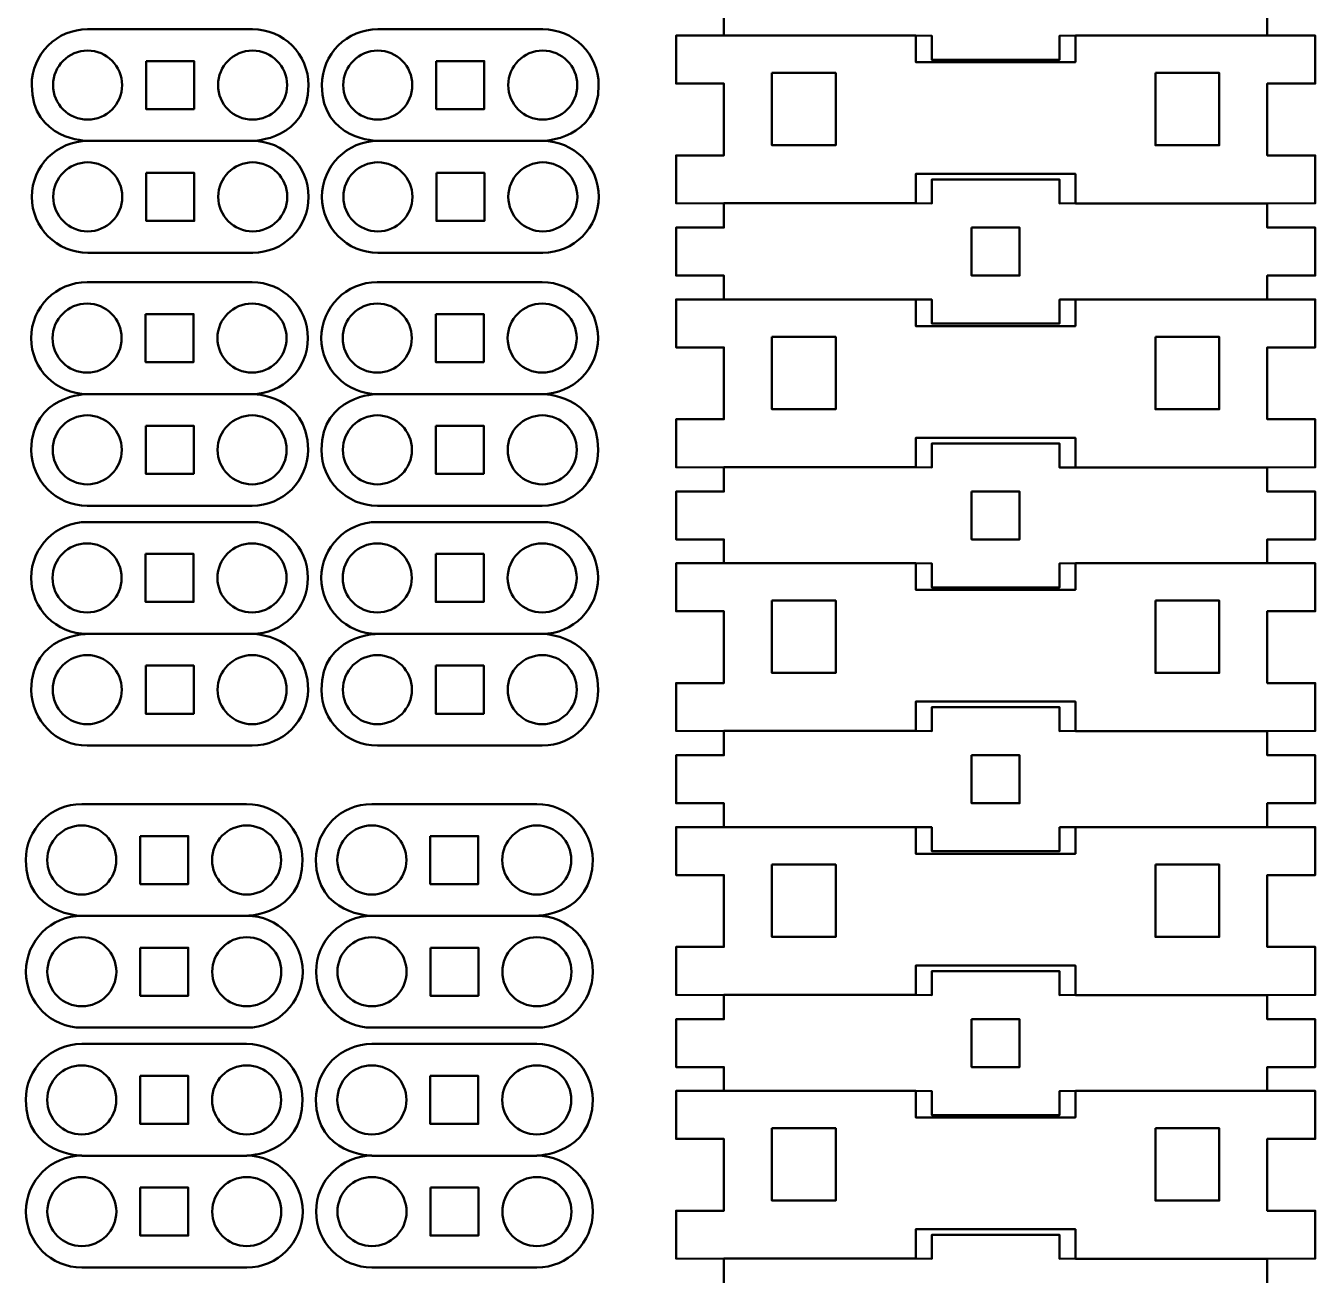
# Model space of a CAD drawing. Header units: inches. Extents: x -370 to 849, y -422 to 797.
# Drawn here: x -286.4 to -205.7, y -333.3 to -255.1 of the extents above; entities that cross this region are included whole.
import ezdxf

# ---------------------------------------------------------------- set-up
doc = ezdxf.new("R2010")
doc.units = ezdxf.units.IN
doc.header["$MEASUREMENT"] = 0
doc.layers.add('Layer 1', color=7, linetype='Continuous')

msp = doc.modelspace()

# ---------------------------------------------------------------- linework, layer by layer
at = {"layer": 'Layer 1', "color": 7, "lineweight": 50, "true_color": 0xffffff}
for points in [[(-242.687, -333.796), (-242.685, -332.297), (-245.687, -332.278), (-245.687, -329.278), (-242.687, -329.278), (-242.687, -324.783), (-245.687, -324.783), (-245.687, -321.783), (-242.687, -321.783), (-242.687, -320.297), (-245.687, -320.297), (-245.687, -317.297), (-242.687, -317.297), (-242.685, -315.798), (-245.687, -315.775), (-245.687, -312.776), (-242.687, -312.776), (-242.687, -308.28), (-245.687, -308.28), (-245.687, -305.28), (-242.687, -305.28), (-242.687, -303.781), (-245.687, -303.781), (-245.687, -300.781), (-242.687, -300.781), (-242.685, -299.282), (-245.687, -299.263), (-245.687, -296.263), (-242.687, -296.263), (-242.687, -291.768), (-245.687, -291.768), (-245.687, -288.768), (-242.687, -288.768), (-242.687, -287.282), (-245.687, -287.282), (-245.687, -284.281), (-242.687, -284.281), (-242.685, -282.782), (-245.687, -282.76), (-245.687, -279.76), (-242.687, -279.76), (-242.687, -275.265), (-245.687, -275.265), (-245.687, -272.265), (-242.687, -272.265), (-242.687, -270.766), (-245.687, -270.766), (-245.687, -267.766), (-242.687, -267.766), (-242.685, -266.267), (-245.687, -266.248), (-245.687, -263.248), (-242.687, -263.248), (-242.687, -258.753), (-245.687, -258.753), (-245.687, -255.753), (-242.687, -255.753), (-242.687, -254.267)], [(-208.688, -254.267), (-208.688, -255.753), (-205.687, -255.753), (-205.687, -258.753), (-208.688, -258.753), (-208.688, -263.248), (-205.687, -263.248), (-205.687, -266.248), (-208.688, -266.267), (-208.688, -267.766), (-205.687, -267.766), (-205.687, -270.766), (-208.688, -270.766), (-208.688, -272.265)], [(-230.687, -255.753), (-242.687, -255.753)], [(-220.688, -255.753), (-220.688, -257.413), (-230.687, -257.413), (-230.687, -255.753), (-229.687, -255.768), (-229.687, -257.267), (-221.687, -257.267), (-221.687, -255.768), (-220.688, -255.753)], [(-220.688, -255.753), (-208.688, -255.753)], [(-278.847, -257.352), (-275.842, -257.352), (-275.842, -260.356), (-278.847, -260.356), (-278.847, -257.352)], [(-260.69, -257.352), (-257.686, -257.352), (-257.686, -260.356), (-260.69, -260.356), (-260.69, -257.352)], [(-239.687, -258.093), (-235.688, -258.093), (-235.688, -262.617), (-239.687, -262.617), (-239.687, -258.093)], [(-215.687, -258.093), (-211.688, -258.093), (-211.688, -262.617), (-215.687, -262.617), (-215.687, -258.093)], [(-282.497, -262.343), (-272.176, -262.343)], [(-264.341, -262.343), (-254.02, -262.343)], [(-278.838, -264.341), (-275.834, -264.341), (-275.834, -267.347), (-278.838, -267.347), (-278.838, -264.341)], [(-260.682, -264.341), (-257.678, -264.341), (-257.678, -267.347), (-260.682, -267.347), (-260.682, -264.341)], [(-230.687, -266.248), (-230.687, -264.413), (-220.688, -264.413), (-220.688, -266.248), (-221.687, -266.267), (-221.687, -264.767), (-229.687, -264.767), (-229.687, -266.267), (-230.687, -266.248)], [(-230.687, -266.248), (-242.685, -266.248)], [(-208.688, -266.267), (-220.688, -266.267)], [(-227.191, -267.766), (-224.191, -267.766), (-224.191, -270.766), (-227.191, -270.766), (-227.191, -267.766)], [(-230.687, -272.265), (-242.687, -272.265)], [(-230.687, -272.265), (-230.687, -273.925), (-220.688, -273.925), (-220.688, -272.265), (-221.687, -272.267), (-221.687, -273.767), (-229.687, -273.767), (-229.687, -272.267), (-230.687, -272.265)], [(-208.688, -272.265), (-220.688, -272.265)], [(-208.688, -272.265), (-205.687, -272.265), (-205.687, -275.265), (-208.688, -275.265), (-208.688, -279.76), (-205.687, -279.76), (-205.687, -282.76), (-208.688, -282.782), (-208.688, -284.281), (-205.687, -284.281), (-205.687, -287.282), (-208.688, -287.282), (-208.688, -288.768), (-205.687, -288.768), (-205.687, -291.768), (-208.688, -291.768), (-208.688, -296.263), (-205.687, -296.263), (-205.687, -299.263), (-208.688, -299.282), (-208.688, -300.781), (-205.687, -300.781), (-205.687, -303.781), (-208.688, -303.781), (-208.688, -305.28), (-205.687, -305.28), (-205.687, -308.28), (-208.688, -308.28), (-208.688, -312.776), (-205.687, -312.776), (-205.687, -315.775), (-208.688, -315.798), (-208.688, -317.297), (-205.687, -317.297), (-205.687, -320.297), (-208.688, -320.297), (-208.688, -321.783), (-205.687, -321.783), (-205.687, -324.783), (-208.688, -324.783), (-208.688, -329.278), (-205.687, -329.278), (-205.687, -332.278), (-208.688, -332.297), (-208.688, -333.796)], [(-278.882, -273.176), (-275.879, -273.176), (-275.879, -276.181), (-278.882, -276.181), (-278.882, -273.176)], [(-260.725, -273.176), (-257.722, -273.176), (-257.722, -276.181), (-260.725, -276.181), (-260.725, -273.176)], [(-239.687, -274.606), (-235.688, -274.606), (-235.688, -279.13), (-239.687, -279.13), (-239.687, -274.606)], [(-215.687, -274.606), (-211.688, -274.606), (-211.688, -279.13), (-215.687, -279.13), (-215.687, -274.606)], [(-272.219, -278.179), (-282.54, -278.179)], [(-254.063, -278.179), (-264.383, -278.179)], [(-278.874, -280.169), (-275.87, -280.169), (-275.87, -283.173), (-278.874, -283.173), (-278.874, -280.169)], [(-260.717, -280.169), (-257.713, -280.169), (-257.713, -283.173), (-260.717, -283.173), (-260.717, -280.169)], [(-230.687, -282.76), (-230.687, -280.925), (-220.688, -280.925), (-220.688, -282.782), (-221.687, -282.782), (-221.687, -281.281), (-229.687, -281.281), (-229.687, -282.782), (-230.687, -282.76)], [(-230.687, -282.76), (-242.685, -282.76)], [(-208.688, -282.782), (-220.688, -282.782)], [(-227.191, -284.281), (-224.191, -284.281), (-224.191, -287.281), (-227.191, -287.281), (-227.191, -284.281)], [(-278.882, -288.183), (-275.879, -288.183), (-275.879, -291.189), (-278.882, -291.189), (-278.882, -288.183)], [(-260.725, -288.183), (-257.722, -288.183), (-257.722, -291.189), (-260.725, -291.189), (-260.725, -288.183)], [(-230.687, -288.768), (-242.687, -288.768)], [(-220.688, -288.768), (-220.688, -290.428), (-230.687, -290.428), (-230.687, -288.768), (-229.687, -288.783), (-229.687, -290.282), (-221.687, -290.282), (-221.687, -288.783), (-220.688, -288.768)], [(-220.688, -288.768), (-208.688, -288.768)], [(-239.687, -291.108), (-235.688, -291.108), (-235.688, -295.632), (-239.687, -295.632), (-239.687, -291.108)], [(-215.687, -291.108), (-211.688, -291.108), (-211.688, -295.632), (-215.687, -295.632), (-215.687, -291.108)], [(-272.219, -293.184), (-282.54, -293.184)], [(-254.063, -293.184), (-264.383, -293.184)], [(-278.874, -295.175), (-275.87, -295.175), (-275.87, -298.18), (-278.874, -298.18), (-278.874, -295.175)], [(-260.717, -295.175), (-257.713, -295.175), (-257.713, -298.18), (-260.717, -298.18), (-260.717, -295.175)], [(-230.687, -299.263), (-230.687, -297.428), (-220.688, -297.428), (-220.688, -299.263), (-221.687, -299.282), (-221.687, -297.781), (-229.687, -297.781), (-229.687, -299.282), (-230.687, -299.263)], [(-230.687, -299.263), (-242.685, -299.263)], [(-208.688, -299.282), (-220.688, -299.282)], [(-227.191, -300.781), (-224.191, -300.781), (-224.191, -303.781), (-227.191, -303.781), (-227.191, -300.781)], [(-242.687, -305.28), (-230.687, -305.28)], [(-221.687, -305.282), (-221.687, -306.781), (-229.687, -306.781), (-229.687, -305.282), (-230.687, -305.28), (-230.687, -306.94), (-220.688, -306.94), (-220.688, -305.28), (-221.687, -305.282)], [(-208.688, -305.28), (-220.688, -305.28)], [(-279.218, -305.836), (-276.214, -305.836), (-276.214, -308.84), (-279.218, -308.84), (-279.218, -305.836)], [(-261.061, -305.836), (-258.057, -305.836), (-258.057, -308.84), (-261.061, -308.84), (-261.061, -305.836)], [(-239.687, -307.622), (-235.688, -307.622), (-235.688, -312.145), (-239.687, -312.145), (-239.687, -307.622)], [(-215.687, -307.622), (-211.688, -307.622), (-211.688, -312.145), (-215.687, -312.145), (-215.687, -307.622)], [(-282.868, -310.83), (-272.547, -310.83)], [(-264.712, -310.83), (-254.391, -310.83)], [(-279.209, -312.828), (-276.205, -312.828), (-276.205, -315.832), (-279.209, -315.832), (-279.209, -312.828)], [(-261.052, -312.828), (-258.047, -312.828), (-258.047, -315.832), (-261.052, -315.832), (-261.052, -312.828)], [(-230.687, -315.775), (-230.687, -313.942), (-220.688, -313.942), (-220.688, -315.775), (-221.687, -315.798), (-221.687, -314.297), (-229.687, -314.297), (-229.687, -315.798), (-230.687, -315.775)], [(-230.687, -315.775), (-242.685, -315.775)], [(-208.688, -315.798), (-220.688, -315.798)], [(-227.191, -317.297), (-224.191, -317.297), (-224.191, -320.297), (-227.191, -320.297), (-227.191, -317.297)], [(-279.218, -320.843), (-276.214, -320.843), (-276.214, -323.847), (-279.218, -323.847), (-279.218, -320.843)], [(-261.061, -320.843), (-258.057, -320.843), (-258.057, -323.847), (-261.061, -323.847), (-261.061, -320.843)], [(-230.687, -321.783), (-242.687, -321.783)], [(-220.688, -321.783), (-220.688, -323.444), (-230.687, -323.444), (-230.687, -321.783), (-229.687, -321.798), (-229.687, -323.297), (-221.687, -323.297), (-221.687, -321.798), (-220.688, -321.783)], [(-220.688, -321.783), (-208.688, -321.783)], [(-239.687, -324.122), (-235.688, -324.122), (-235.688, -328.646), (-239.687, -328.646), (-239.687, -324.122)], [(-215.687, -324.122), (-211.688, -324.122), (-211.688, -328.646), (-215.687, -328.646), (-215.687, -324.122)], [(-282.868, -325.836), (-272.547, -325.836)], [(-264.712, -325.836), (-254.391, -325.836)], [(-279.209, -327.834), (-276.205, -327.834), (-276.205, -330.838), (-279.209, -330.838), (-279.209, -327.834)], [(-261.052, -327.834), (-258.047, -327.834), (-258.047, -330.838), (-261.052, -330.838), (-261.052, -327.834)], [(-230.687, -332.278), (-230.687, -330.443), (-220.688, -330.443), (-220.688, -332.278), (-221.687, -332.297), (-221.687, -330.796), (-229.687, -330.796), (-229.687, -332.297), (-230.687, -332.278)], [(-230.687, -332.278), (-242.685, -332.278)], [(-208.688, -332.297), (-220.688, -332.297)]]:
    msp.add_lwpolyline(points, dxfattribs=at)
for points, knots in [([(-286.005, -258.853), (-286.005, -256.92), (-284.438, -255.354), (-282.506, -255.354), (-282.506, -255.354), (-272.185, -255.354), (-272.185, -255.354), (-270.253, -255.354), (-268.686, -256.919), (-268.686, -258.853), (-268.686, -262.269), (-272.177, -262.344), (-272.177, -262.344), (-270.245, -262.344), (-268.678, -263.91), (-268.678, -265.843), (-268.678, -267.776), (-270.245, -269.341), (-272.177, -269.341), (-272.177, -269.341), (-282.497, -269.341), (-282.497, -269.341), (-284.43, -269.341), (-285.996, -267.776), (-285.996, -265.843), (-285.996, -263.91), (-284.43, -262.344), (-282.497, -262.344), (-282.497, -262.343), (-286.005, -262.298), (-286.005, -258.853)], [0, 0, 0, 0, 1, 1, 1, 2, 2, 2, 3, 3, 3, 4, 4, 4, 5, 5, 5, 6, 6, 6, 7, 7, 7, 8, 8, 8, 9, 9, 9, 10, 10, 10, 10]), ([(-267.848, -258.853), (-267.848, -256.92), (-266.281, -255.354), (-264.349, -255.354), (-264.349, -255.354), (-254.028, -255.354), (-254.028, -255.354), (-252.096, -255.354), (-250.529, -256.919), (-250.529, -258.853), (-250.529, -262.269), (-254.02, -262.344), (-254.02, -262.344), (-252.087, -262.344), (-250.521, -263.91), (-250.521, -265.843), (-250.521, -267.776), (-252.087, -269.341), (-254.02, -269.341), (-254.02, -269.341), (-264.341, -269.341), (-264.341, -269.341), (-266.273, -269.341), (-267.84, -267.776), (-267.84, -265.843), (-267.84, -263.91), (-266.273, -262.344), (-264.341, -262.344), (-264.341, -262.343), (-267.848, -262.298), (-267.848, -258.853)], [0, 0, 0, 0, 1, 1, 1, 2, 2, 2, 3, 3, 3, 4, 4, 4, 5, 5, 5, 6, 6, 6, 7, 7, 7, 8, 8, 8, 9, 9, 9, 10, 10, 10, 10]), ([(-282.506, -256.692), (-281.312, -256.692), (-280.345, -257.659), (-280.345, -258.852), (-280.345, -260.045), (-281.312, -261.012), (-282.506, -261.012), (-283.699, -261.012), (-284.666, -260.045), (-284.666, -258.852), (-284.666, -257.659), (-283.699, -256.692), (-282.506, -256.692)], [0, 0, 0, 0, 1, 1, 1, 2, 2, 2, 3, 3, 3, 4, 4, 4, 4]), ([(-272.185, -256.692), (-270.992, -256.692), (-270.025, -257.659), (-270.025, -258.852), (-270.025, -260.045), (-270.992, -261.012), (-272.185, -261.012), (-273.378, -261.012), (-274.345, -260.045), (-274.345, -258.852), (-274.345, -257.659), (-273.378, -256.692), (-272.185, -256.692)], [0, 0, 0, 0, 1, 1, 1, 2, 2, 2, 3, 3, 3, 4, 4, 4, 4]), ([(-264.349, -256.692), (-263.156, -256.692), (-262.189, -257.659), (-262.189, -258.852), (-262.189, -260.045), (-263.156, -261.012), (-264.349, -261.012), (-265.542, -261.012), (-266.509, -260.045), (-266.509, -258.852), (-266.509, -257.659), (-265.542, -256.692), (-264.349, -256.692)], [0, 0, 0, 0, 1, 1, 1, 2, 2, 2, 3, 3, 3, 4, 4, 4, 4]), ([(-254.028, -256.692), (-252.835, -256.692), (-251.868, -257.659), (-251.868, -258.852), (-251.868, -260.045), (-252.835, -261.012), (-254.028, -261.012), (-255.222, -261.012), (-256.189, -260.045), (-256.189, -258.852), (-256.189, -257.659), (-255.222, -256.692), (-254.028, -256.692)], [0, 0, 0, 0, 1, 1, 1, 2, 2, 2, 3, 3, 3, 4, 4, 4, 4]), ([(-282.497, -263.682), (-281.304, -263.682), (-280.337, -264.649), (-280.337, -265.842), (-280.337, -267.035), (-281.304, -268.003), (-282.497, -268.003), (-283.691, -268.003), (-284.658, -267.035), (-284.658, -265.842), (-284.658, -264.649), (-283.691, -263.682), (-282.497, -263.682)], [0, 0, 0, 0, 1, 1, 1, 2, 2, 2, 3, 3, 3, 4, 4, 4, 4]), ([(-272.176, -263.682), (-270.983, -263.682), (-270.016, -264.649), (-270.016, -265.842), (-270.016, -267.035), (-270.983, -268.003), (-272.176, -268.003), (-273.369, -268.003), (-274.337, -267.035), (-274.337, -265.842), (-274.337, -264.649), (-273.369, -263.682), (-272.176, -263.682)], [0, 0, 0, 0, 1, 1, 1, 2, 2, 2, 3, 3, 3, 4, 4, 4, 4]), ([(-264.341, -263.682), (-263.148, -263.682), (-262.18, -264.649), (-262.18, -265.842), (-262.18, -267.035), (-263.148, -268.003), (-264.341, -268.003), (-265.534, -268.003), (-266.501, -267.035), (-266.501, -265.842), (-266.501, -264.649), (-265.534, -263.682), (-264.341, -263.682)], [0, 0, 0, 0, 1, 1, 1, 2, 2, 2, 3, 3, 3, 4, 4, 4, 4]), ([(-254.02, -263.682), (-252.827, -263.682), (-251.86, -264.649), (-251.86, -265.842), (-251.86, -267.035), (-252.827, -268.003), (-254.02, -268.003), (-255.213, -268.003), (-256.18, -267.035), (-256.18, -265.842), (-256.18, -264.649), (-255.213, -263.682), (-254.02, -263.682)], [0, 0, 0, 0, 1, 1, 1, 2, 2, 2, 3, 3, 3, 4, 4, 4, 4]), ([(-268.712, -281.671), (-268.712, -283.604), (-270.278, -285.17), (-272.211, -285.17), (-272.211, -285.17), (-282.532, -285.17), (-282.532, -285.17), (-284.464, -285.17), (-286.031, -283.604), (-286.031, -281.671), (-286.031, -278.254), (-282.54, -278.18), (-282.54, -278.18), (-284.473, -278.18), (-286.039, -276.614), (-286.039, -274.681), (-286.039, -272.748), (-284.473, -271.182), (-282.54, -271.182), (-282.54, -271.182), (-272.219, -271.182), (-272.219, -271.182), (-270.286, -271.182), (-268.721, -272.748), (-268.721, -274.681), (-268.721, -276.614), (-270.286, -278.18), (-272.219, -278.18), (-272.219, -278.179), (-268.712, -278.227), (-268.712, -281.671)], [0, 0, 0, 0, 1, 1, 1, 2, 2, 2, 3, 3, 3, 4, 4, 4, 5, 5, 5, 6, 6, 6, 7, 7, 7, 8, 8, 8, 9, 9, 9, 10, 10, 10, 10]), ([(-250.555, -281.671), (-250.555, -283.604), (-252.122, -285.17), (-254.054, -285.17), (-254.054, -285.17), (-264.375, -285.17), (-264.375, -285.17), (-266.308, -285.17), (-267.874, -283.604), (-267.874, -281.671), (-267.874, -278.254), (-264.383, -278.18), (-264.383, -278.18), (-266.316, -278.18), (-267.882, -276.614), (-267.882, -274.681), (-267.882, -272.748), (-266.316, -271.182), (-264.383, -271.182), (-264.383, -271.182), (-254.062, -271.182), (-254.062, -271.182), (-252.13, -271.182), (-250.564, -272.748), (-250.564, -274.681), (-250.564, -276.614), (-252.13, -278.18), (-254.062, -278.18), (-254.063, -278.179), (-250.555, -278.227), (-250.555, -281.671)], [0, 0, 0, 0, 1, 1, 1, 2, 2, 2, 3, 3, 3, 4, 4, 4, 5, 5, 5, 6, 6, 6, 7, 7, 7, 8, 8, 8, 9, 9, 9, 10, 10, 10, 10]), ([(-282.54, -272.52), (-281.347, -272.52), (-280.38, -273.487), (-280.38, -274.681), (-280.38, -275.874), (-281.347, -276.841), (-282.54, -276.841), (-283.733, -276.841), (-284.701, -275.874), (-284.701, -274.681), (-284.701, -273.487), (-283.733, -272.52), (-282.54, -272.52)], [0, 0, 0, 0, 1, 1, 1, 2, 2, 2, 3, 3, 3, 4, 4, 4, 4]), ([(-272.219, -272.52), (-271.026, -272.52), (-270.059, -273.487), (-270.059, -274.681), (-270.059, -275.874), (-271.026, -276.841), (-272.219, -276.841), (-273.412, -276.841), (-274.38, -275.874), (-274.38, -274.681), (-274.38, -273.487), (-273.412, -272.52), (-272.219, -272.52)], [0, 0, 0, 0, 1, 1, 1, 2, 2, 2, 3, 3, 3, 4, 4, 4, 4]), ([(-264.383, -272.52), (-263.19, -272.52), (-262.223, -273.487), (-262.223, -274.681), (-262.223, -275.874), (-263.19, -276.841), (-264.383, -276.841), (-265.576, -276.841), (-266.544, -275.874), (-266.544, -274.681), (-266.544, -273.487), (-265.576, -272.52), (-264.383, -272.52)], [0, 0, 0, 0, 1, 1, 1, 2, 2, 2, 3, 3, 3, 4, 4, 4, 4]), ([(-254.063, -272.52), (-252.869, -272.52), (-251.902, -273.487), (-251.902, -274.681), (-251.902, -275.874), (-252.869, -276.841), (-254.063, -276.841), (-255.256, -276.841), (-256.223, -275.874), (-256.223, -274.681), (-256.223, -273.487), (-255.256, -272.52), (-254.063, -272.52)], [0, 0, 0, 0, 1, 1, 1, 2, 2, 2, 3, 3, 3, 4, 4, 4, 4]), ([(-282.532, -279.511), (-281.339, -279.511), (-280.372, -280.478), (-280.372, -281.671), (-280.372, -282.864), (-281.339, -283.831), (-282.532, -283.831), (-283.725, -283.831), (-284.692, -282.864), (-284.692, -281.671), (-284.692, -280.478), (-283.725, -279.511), (-282.532, -279.511)], [0, 0, 0, 0, 1, 1, 1, 2, 2, 2, 3, 3, 3, 4, 4, 4, 4]), ([(-272.211, -279.511), (-271.018, -279.511), (-270.051, -280.478), (-270.051, -281.671), (-270.051, -282.864), (-271.018, -283.831), (-272.211, -283.831), (-273.405, -283.831), (-274.372, -282.864), (-274.372, -281.671), (-274.372, -280.478), (-273.405, -279.511), (-272.211, -279.511)], [0, 0, 0, 0, 1, 1, 1, 2, 2, 2, 3, 3, 3, 4, 4, 4, 4]), ([(-264.375, -279.511), (-263.182, -279.511), (-262.214, -280.478), (-262.214, -281.671), (-262.214, -282.864), (-263.182, -283.831), (-264.375, -283.831), (-265.568, -283.831), (-266.535, -282.864), (-266.535, -281.671), (-266.535, -280.478), (-265.568, -279.511), (-264.375, -279.511)], [0, 0, 0, 0, 1, 1, 1, 2, 2, 2, 3, 3, 3, 4, 4, 4, 4]), ([(-254.054, -279.511), (-252.861, -279.511), (-251.894, -280.478), (-251.894, -281.671), (-251.894, -282.864), (-252.861, -283.831), (-254.054, -283.831), (-255.247, -283.831), (-256.215, -282.864), (-256.215, -281.671), (-256.215, -280.478), (-255.247, -279.511), (-254.054, -279.511)], [0, 0, 0, 0, 1, 1, 1, 2, 2, 2, 3, 3, 3, 4, 4, 4, 4]), ([(-268.712, -296.679), (-268.712, -298.612), (-270.278, -300.177), (-272.211, -300.177), (-272.211, -300.177), (-282.532, -300.177), (-282.532, -300.177), (-284.464, -300.177), (-286.031, -298.612), (-286.031, -296.679), (-286.031, -293.261), (-282.54, -293.186), (-282.54, -293.186), (-284.473, -293.186), (-286.039, -291.62), (-286.039, -289.687), (-286.039, -287.754), (-284.473, -286.189), (-282.54, -286.189), (-282.54, -286.189), (-272.219, -286.189), (-272.219, -286.189), (-270.286, -286.189), (-268.721, -287.754), (-268.721, -289.687), (-268.721, -291.62), (-270.286, -293.186), (-272.219, -293.186), (-272.219, -293.184), (-268.712, -293.233), (-268.712, -296.679)], [0, 0, 0, 0, 1, 1, 1, 2, 2, 2, 3, 3, 3, 4, 4, 4, 5, 5, 5, 6, 6, 6, 7, 7, 7, 8, 8, 8, 9, 9, 9, 10, 10, 10, 10]), ([(-250.555, -296.679), (-250.555, -298.612), (-252.122, -300.177), (-254.054, -300.177), (-254.054, -300.177), (-264.375, -300.177), (-264.375, -300.177), (-266.308, -300.177), (-267.874, -298.612), (-267.874, -296.679), (-267.874, -293.261), (-264.383, -293.186), (-264.383, -293.186), (-266.316, -293.186), (-267.882, -291.62), (-267.882, -289.687), (-267.882, -287.754), (-266.316, -286.189), (-264.383, -286.189), (-264.383, -286.189), (-254.062, -286.189), (-254.062, -286.189), (-252.13, -286.189), (-250.564, -287.754), (-250.564, -289.687), (-250.564, -291.62), (-252.13, -293.186), (-254.062, -293.186), (-254.063, -293.184), (-250.555, -293.233), (-250.555, -296.679)], [0, 0, 0, 0, 1, 1, 1, 2, 2, 2, 3, 3, 3, 4, 4, 4, 5, 5, 5, 6, 6, 6, 7, 7, 7, 8, 8, 8, 9, 9, 9, 10, 10, 10, 10]), ([(-282.54, -287.525), (-281.347, -287.525), (-280.38, -288.492), (-280.38, -289.685), (-280.38, -290.879), (-281.347, -291.846), (-282.54, -291.846), (-283.733, -291.846), (-284.701, -290.879), (-284.701, -289.685), (-284.701, -288.492), (-283.733, -287.525), (-282.54, -287.525)], [0, 0, 0, 0, 1, 1, 1, 2, 2, 2, 3, 3, 3, 4, 4, 4, 4]), ([(-272.219, -287.525), (-271.026, -287.525), (-270.059, -288.492), (-270.059, -289.685), (-270.059, -290.879), (-271.026, -291.846), (-272.219, -291.846), (-273.412, -291.846), (-274.38, -290.879), (-274.38, -289.685), (-274.38, -288.492), (-273.412, -287.525), (-272.219, -287.525)], [0, 0, 0, 0, 1, 1, 1, 2, 2, 2, 3, 3, 3, 4, 4, 4, 4]), ([(-264.383, -287.525), (-263.19, -287.525), (-262.223, -288.492), (-262.223, -289.685), (-262.223, -290.879), (-263.19, -291.846), (-264.383, -291.846), (-265.576, -291.846), (-266.544, -290.879), (-266.544, -289.685), (-266.544, -288.492), (-265.576, -287.525), (-264.383, -287.525)], [0, 0, 0, 0, 1, 1, 1, 2, 2, 2, 3, 3, 3, 4, 4, 4, 4]), ([(-254.063, -287.525), (-252.869, -287.525), (-251.902, -288.492), (-251.902, -289.685), (-251.902, -290.879), (-252.869, -291.846), (-254.063, -291.846), (-255.256, -291.846), (-256.223, -290.879), (-256.223, -289.685), (-256.223, -288.492), (-255.256, -287.525), (-254.063, -287.525)], [0, 0, 0, 0, 1, 1, 1, 2, 2, 2, 3, 3, 3, 4, 4, 4, 4]), ([(-282.532, -294.518), (-281.339, -294.518), (-280.372, -295.485), (-280.372, -296.679), (-280.372, -297.872), (-281.339, -298.839), (-282.532, -298.839), (-283.725, -298.839), (-284.692, -297.872), (-284.692, -296.679), (-284.692, -295.485), (-283.725, -294.518), (-282.532, -294.518)], [0, 0, 0, 0, 1, 1, 1, 2, 2, 2, 3, 3, 3, 4, 4, 4, 4]), ([(-272.211, -294.518), (-271.018, -294.518), (-270.051, -295.485), (-270.051, -296.679), (-270.051, -297.872), (-271.018, -298.839), (-272.211, -298.839), (-273.405, -298.839), (-274.372, -297.872), (-274.372, -296.679), (-274.372, -295.485), (-273.405, -294.518), (-272.211, -294.518)], [0, 0, 0, 0, 1, 1, 1, 2, 2, 2, 3, 3, 3, 4, 4, 4, 4]), ([(-264.375, -294.518), (-263.182, -294.518), (-262.214, -295.485), (-262.214, -296.679), (-262.214, -297.872), (-263.182, -298.839), (-264.375, -298.839), (-265.568, -298.839), (-266.535, -297.872), (-266.535, -296.679), (-266.535, -295.485), (-265.568, -294.518), (-264.375, -294.518)], [0, 0, 0, 0, 1, 1, 1, 2, 2, 2, 3, 3, 3, 4, 4, 4, 4]), ([(-254.054, -294.518), (-252.861, -294.518), (-251.894, -295.485), (-251.894, -296.679), (-251.894, -297.872), (-252.861, -298.839), (-254.054, -298.839), (-255.247, -298.839), (-256.215, -297.872), (-256.215, -296.679), (-256.215, -295.485), (-255.247, -294.518), (-254.054, -294.518)], [0, 0, 0, 0, 1, 1, 1, 2, 2, 2, 3, 3, 3, 4, 4, 4, 4]), ([(-286.376, -307.336), (-286.376, -305.403), (-284.809, -303.837), (-282.877, -303.837), (-282.877, -303.837), (-272.556, -303.837), (-272.556, -303.837), (-270.623, -303.837), (-269.057, -305.403), (-269.057, -307.336), (-269.057, -310.753), (-272.548, -310.827), (-272.548, -310.827), (-270.615, -310.827), (-269.049, -312.393), (-269.049, -314.325), (-269.049, -316.258), (-270.615, -317.824), (-272.548, -317.824), (-272.548, -317.824), (-282.869, -317.824), (-282.869, -317.824), (-284.801, -317.824), (-286.367, -316.259), (-286.367, -314.325), (-286.367, -312.393), (-284.801, -310.827), (-282.869, -310.827), (-282.868, -310.83), (-286.376, -310.782), (-286.376, -307.336)], [0, 0, 0, 0, 1, 1, 1, 2, 2, 2, 3, 3, 3, 4, 4, 4, 5, 5, 5, 6, 6, 6, 7, 7, 7, 8, 8, 8, 9, 9, 9, 10, 10, 10, 10]), ([(-268.219, -307.336), (-268.219, -305.403), (-266.652, -303.837), (-264.72, -303.837), (-264.72, -303.837), (-254.399, -303.837), (-254.399, -303.837), (-252.466, -303.837), (-250.9, -305.403), (-250.9, -307.336), (-250.9, -310.753), (-254.391, -310.827), (-254.391, -310.827), (-252.459, -310.827), (-250.892, -312.393), (-250.892, -314.325), (-250.892, -316.258), (-252.459, -317.824), (-254.391, -317.824), (-254.391, -317.824), (-264.712, -317.824), (-264.712, -317.824), (-266.645, -317.824), (-268.211, -316.259), (-268.211, -314.325), (-268.211, -312.393), (-266.645, -310.827), (-264.712, -310.827), (-264.712, -310.83), (-268.219, -310.782), (-268.219, -307.336)], [0, 0, 0, 0, 1, 1, 1, 2, 2, 2, 3, 3, 3, 4, 4, 4, 5, 5, 5, 6, 6, 6, 7, 7, 7, 8, 8, 8, 9, 9, 9, 10, 10, 10, 10]), ([(-282.877, -305.175), (-281.684, -305.175), (-280.716, -306.143), (-280.716, -307.336), (-280.716, -308.529), (-281.684, -309.496), (-282.877, -309.496), (-284.07, -309.496), (-285.037, -308.529), (-285.037, -307.336), (-285.037, -306.143), (-284.07, -305.175), (-282.877, -305.175)], [0, 0, 0, 0, 1, 1, 1, 2, 2, 2, 3, 3, 3, 4, 4, 4, 4]), ([(-272.556, -305.175), (-271.363, -305.175), (-270.396, -306.143), (-270.396, -307.336), (-270.396, -308.529), (-271.363, -309.496), (-272.556, -309.496), (-273.749, -309.496), (-274.716, -308.529), (-274.716, -307.336), (-274.716, -306.143), (-273.749, -305.175), (-272.556, -305.175)], [0, 0, 0, 0, 1, 1, 1, 2, 2, 2, 3, 3, 3, 4, 4, 4, 4]), ([(-264.72, -305.175), (-263.527, -305.175), (-262.56, -306.143), (-262.56, -307.336), (-262.56, -308.529), (-263.527, -309.496), (-264.72, -309.496), (-265.913, -309.496), (-266.881, -308.529), (-266.881, -307.336), (-266.881, -306.143), (-265.913, -305.175), (-264.72, -305.175)], [0, 0, 0, 0, 1, 1, 1, 2, 2, 2, 3, 3, 3, 4, 4, 4, 4]), ([(-254.399, -305.175), (-253.206, -305.175), (-252.239, -306.143), (-252.239, -307.336), (-252.239, -308.529), (-253.206, -309.496), (-254.399, -309.496), (-255.592, -309.496), (-256.56, -308.529), (-256.56, -307.336), (-256.56, -306.143), (-255.592, -305.175), (-254.399, -305.175)], [0, 0, 0, 0, 1, 1, 1, 2, 2, 2, 3, 3, 3, 4, 4, 4, 4]), ([(-282.868, -312.168), (-281.675, -312.168), (-280.708, -313.135), (-280.708, -314.329), (-280.708, -315.522), (-281.675, -316.489), (-282.868, -316.489), (-284.062, -316.489), (-285.029, -315.522), (-285.029, -314.329), (-285.029, -313.135), (-284.062, -312.168), (-282.868, -312.168)], [0, 0, 0, 0, 1, 1, 1, 2, 2, 2, 3, 3, 3, 4, 4, 4, 4]), ([(-272.547, -312.168), (-271.354, -312.168), (-270.387, -313.135), (-270.387, -314.329), (-270.387, -315.522), (-271.354, -316.489), (-272.547, -316.489), (-273.741, -316.489), (-274.708, -315.522), (-274.708, -314.329), (-274.708, -313.135), (-273.741, -312.168), (-272.547, -312.168)], [0, 0, 0, 0, 1, 1, 1, 2, 2, 2, 3, 3, 3, 4, 4, 4, 4]), ([(-264.712, -312.168), (-263.519, -312.168), (-262.551, -313.135), (-262.551, -314.329), (-262.551, -315.522), (-263.519, -316.489), (-264.712, -316.489), (-265.905, -316.489), (-266.872, -315.522), (-266.872, -314.329), (-266.872, -313.135), (-265.905, -312.168), (-264.712, -312.168)], [0, 0, 0, 0, 1, 1, 1, 2, 2, 2, 3, 3, 3, 4, 4, 4, 4]), ([(-254.391, -312.168), (-253.198, -312.168), (-252.231, -313.135), (-252.231, -314.329), (-252.231, -315.522), (-253.198, -316.489), (-254.391, -316.489), (-255.584, -316.489), (-256.551, -315.522), (-256.551, -314.329), (-256.551, -313.135), (-255.584, -312.168), (-254.391, -312.168)], [0, 0, 0, 0, 1, 1, 1, 2, 2, 2, 3, 3, 3, 4, 4, 4, 4]), ([(-286.376, -322.343), (-286.376, -320.41), (-284.809, -318.844), (-282.877, -318.844), (-282.877, -318.844), (-272.556, -318.844), (-272.556, -318.844), (-270.623, -318.844), (-269.057, -320.41), (-269.057, -322.343), (-269.057, -325.76), (-272.548, -325.834), (-272.548, -325.834), (-270.615, -325.834), (-269.049, -327.4), (-269.049, -329.333), (-269.049, -331.266), (-270.615, -332.832), (-272.548, -332.832), (-272.548, -332.832), (-282.869, -332.832), (-282.869, -332.832), (-284.801, -332.832), (-286.367, -331.266), (-286.367, -329.333), (-286.367, -327.4), (-284.801, -325.834), (-282.869, -325.834), (-282.868, -325.836), (-286.376, -325.787), (-286.376, -322.343)], [0, 0, 0, 0, 1, 1, 1, 2, 2, 2, 3, 3, 3, 4, 4, 4, 5, 5, 5, 6, 6, 6, 7, 7, 7, 8, 8, 8, 9, 9, 9, 10, 10, 10, 10]), ([(-268.219, -322.343), (-268.219, -320.41), (-266.652, -318.844), (-264.72, -318.844), (-264.72, -318.844), (-254.399, -318.844), (-254.399, -318.844), (-252.466, -318.844), (-250.9, -320.41), (-250.9, -322.343), (-250.9, -325.76), (-254.391, -325.834), (-254.391, -325.834), (-252.459, -325.834), (-250.892, -327.4), (-250.892, -329.333), (-250.892, -331.266), (-252.459, -332.832), (-254.391, -332.832), (-254.391, -332.832), (-264.712, -332.832), (-264.712, -332.832), (-266.645, -332.832), (-268.211, -331.266), (-268.211, -329.333), (-268.211, -327.4), (-266.645, -325.834), (-264.712, -325.834), (-264.712, -325.836), (-268.219, -325.787), (-268.219, -322.343)], [0, 0, 0, 0, 1, 1, 1, 2, 2, 2, 3, 3, 3, 4, 4, 4, 5, 5, 5, 6, 6, 6, 7, 7, 7, 8, 8, 8, 9, 9, 9, 10, 10, 10, 10]), ([(-282.877, -320.183), (-281.684, -320.183), (-280.716, -321.15), (-280.716, -322.343), (-280.716, -323.536), (-281.684, -324.504), (-282.877, -324.504), (-284.07, -324.504), (-285.037, -323.536), (-285.037, -322.343), (-285.037, -321.15), (-284.07, -320.183), (-282.877, -320.183)], [0, 0, 0, 0, 1, 1, 1, 2, 2, 2, 3, 3, 3, 4, 4, 4, 4]), ([(-272.556, -320.183), (-271.363, -320.183), (-270.396, -321.15), (-270.396, -322.343), (-270.396, -323.536), (-271.363, -324.504), (-272.556, -324.504), (-273.749, -324.504), (-274.716, -323.536), (-274.716, -322.343), (-274.716, -321.15), (-273.749, -320.183), (-272.556, -320.183)], [0, 0, 0, 0, 1, 1, 1, 2, 2, 2, 3, 3, 3, 4, 4, 4, 4]), ([(-264.72, -320.183), (-263.527, -320.183), (-262.56, -321.15), (-262.56, -322.343), (-262.56, -323.536), (-263.527, -324.504), (-264.72, -324.504), (-265.913, -324.504), (-266.881, -323.536), (-266.881, -322.343), (-266.881, -321.15), (-265.913, -320.183), (-264.72, -320.183)], [0, 0, 0, 0, 1, 1, 1, 2, 2, 2, 3, 3, 3, 4, 4, 4, 4]), ([(-254.399, -320.183), (-253.206, -320.183), (-252.239, -321.15), (-252.239, -322.343), (-252.239, -323.536), (-253.206, -324.504), (-254.399, -324.504), (-255.592, -324.504), (-256.56, -323.536), (-256.56, -322.343), (-256.56, -321.15), (-255.592, -320.183), (-254.399, -320.183)], [0, 0, 0, 0, 1, 1, 1, 2, 2, 2, 3, 3, 3, 4, 4, 4, 4]), ([(-282.868, -327.175), (-281.675, -327.175), (-280.708, -328.142), (-280.708, -329.335), (-280.708, -330.528), (-281.675, -331.495), (-282.868, -331.495), (-284.062, -331.495), (-285.029, -330.528), (-285.029, -329.335), (-285.029, -328.142), (-284.062, -327.175), (-282.868, -327.175)], [0, 0, 0, 0, 1, 1, 1, 2, 2, 2, 3, 3, 3, 4, 4, 4, 4]), ([(-272.547, -327.175), (-271.354, -327.175), (-270.387, -328.142), (-270.387, -329.335), (-270.387, -330.528), (-271.354, -331.495), (-272.547, -331.495), (-273.741, -331.495), (-274.708, -330.528), (-274.708, -329.335), (-274.708, -328.142), (-273.741, -327.175), (-272.547, -327.175)], [0, 0, 0, 0, 1, 1, 1, 2, 2, 2, 3, 3, 3, 4, 4, 4, 4]), ([(-264.712, -327.175), (-263.519, -327.175), (-262.551, -328.142), (-262.551, -329.335), (-262.551, -330.528), (-263.519, -331.495), (-264.712, -331.495), (-265.905, -331.495), (-266.872, -330.528), (-266.872, -329.335), (-266.872, -328.142), (-265.905, -327.175), (-264.712, -327.175)], [0, 0, 0, 0, 1, 1, 1, 2, 2, 2, 3, 3, 3, 4, 4, 4, 4]), ([(-254.391, -327.175), (-253.198, -327.175), (-252.231, -328.142), (-252.231, -329.335), (-252.231, -330.528), (-253.198, -331.495), (-254.391, -331.495), (-255.584, -331.495), (-256.551, -330.528), (-256.551, -329.335), (-256.551, -328.142), (-255.584, -327.175), (-254.391, -327.175)], [0, 0, 0, 0, 1, 1, 1, 2, 2, 2, 3, 3, 3, 4, 4, 4, 4])]:
    msp.add_open_spline(points, degree=3, knots=knots, dxfattribs=at)

doc.saveas('drawing.dxf')
